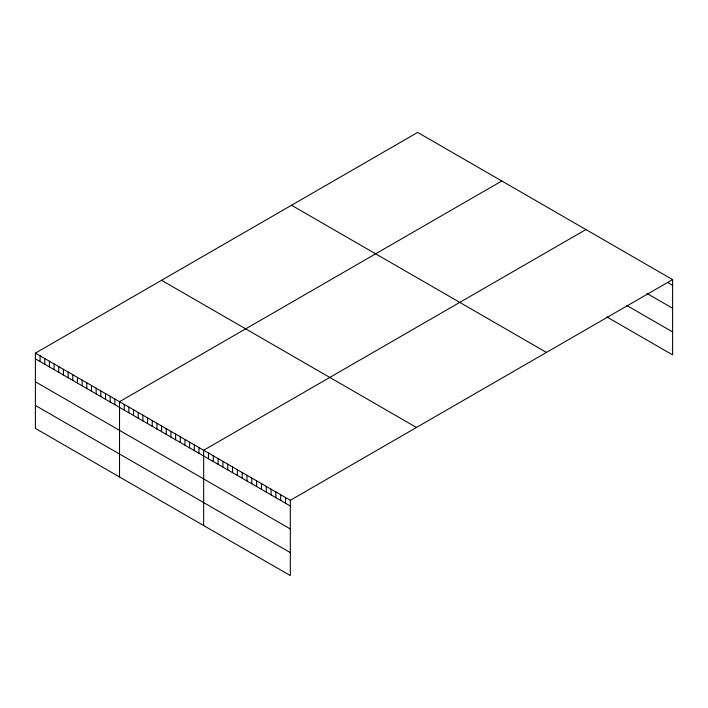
<?xml version="1.0" encoding="UTF-8"?>
<svg xmlns="http://www.w3.org/2000/svg" width="708" height="708" viewBox="0 0 708 708"><rect width="100%" height="100%" fill="white"/><g stroke="black" fill="none" stroke-linecap="round" stroke-linejoin="round"><path stroke-width="1.06" d="M672.6 279.598L290.324 500.299L290.324 575.586L35.4 428.402L35.4 353.124L417.676 132.414L672.6 279.598L672.6 354.876L606.791 316.883M501.795 180.991L119.528 401.693L119.528 476.971M585.923 229.56L203.656 450.261L203.656 525.54M667.786 282.527L672.6 285.306M646.917 293.439L672.6 308.263M626.854 305.511L672.6 331.919M291.519 205.249L546.452 352.434M161.548 280.288L416.481 427.473M35.4 353.124L290.324 500.299M35.4 358.823L290.324 506.008M35.4 381.789L290.324 528.965M35.4 405.445L290.324 552.621M285.51 497.52L285.51 503.229M280.695 494.742L280.695 500.45M275.881 491.963L275.881 497.671M271.067 489.184L271.067 494.883M266.252 486.405L266.252 492.104M261.438 483.617L261.438 489.325M256.623 480.838L256.623 486.546M251.809 478.059L251.809 483.768M246.986 475.28L246.986 480.989M242.171 472.501L242.171 478.21M237.357 469.723L237.357 475.431M232.543 466.944L232.543 472.643M227.728 464.165L227.728 469.864M222.914 461.377L222.914 467.085M218.099 458.598L218.099 464.306M213.285 455.819L213.285 461.528M208.471 453.04L208.471 458.749M198.975 447.562L198.975 453.27M194.302 444.863L194.302 450.571M189.629 442.164L189.629 447.872M184.956 439.464L184.956 445.173M180.283 436.765L180.283 442.473M175.611 434.066L175.611 439.774M170.938 431.376L170.938 437.075M166.265 428.676L166.265 434.376M161.592 425.977L161.592 431.685M156.919 423.278L156.919 428.986M152.238 420.579L152.238 426.287M147.565 417.879L147.565 423.588M142.892 415.18L142.892 420.888M138.219 412.481L138.219 418.189M133.547 409.782L133.547 415.49M128.874 407.091L128.874 412.791M124.201 404.392L124.201 410.091M114.855 398.993L114.855 404.702M110.183 396.294L110.183 402.002M105.501 393.595L105.501 399.303M100.828 390.896L100.828 396.604M96.155 388.196L96.155 393.905M91.482 385.497L91.482 391.205M86.81 382.798L86.81 388.506M82.137 380.108L82.137 385.807M77.464 377.408L77.464 383.108M72.791 374.709L72.791 380.417M68.118 372.01L68.118 377.718M63.446 369.31L63.446 375.019M58.764 366.611L58.764 372.32M54.091 363.912L54.091 369.62M49.418 361.213L49.418 366.921M44.746 358.514L44.746 364.222M40.073 355.823L40.073 361.522"/></g></svg>
